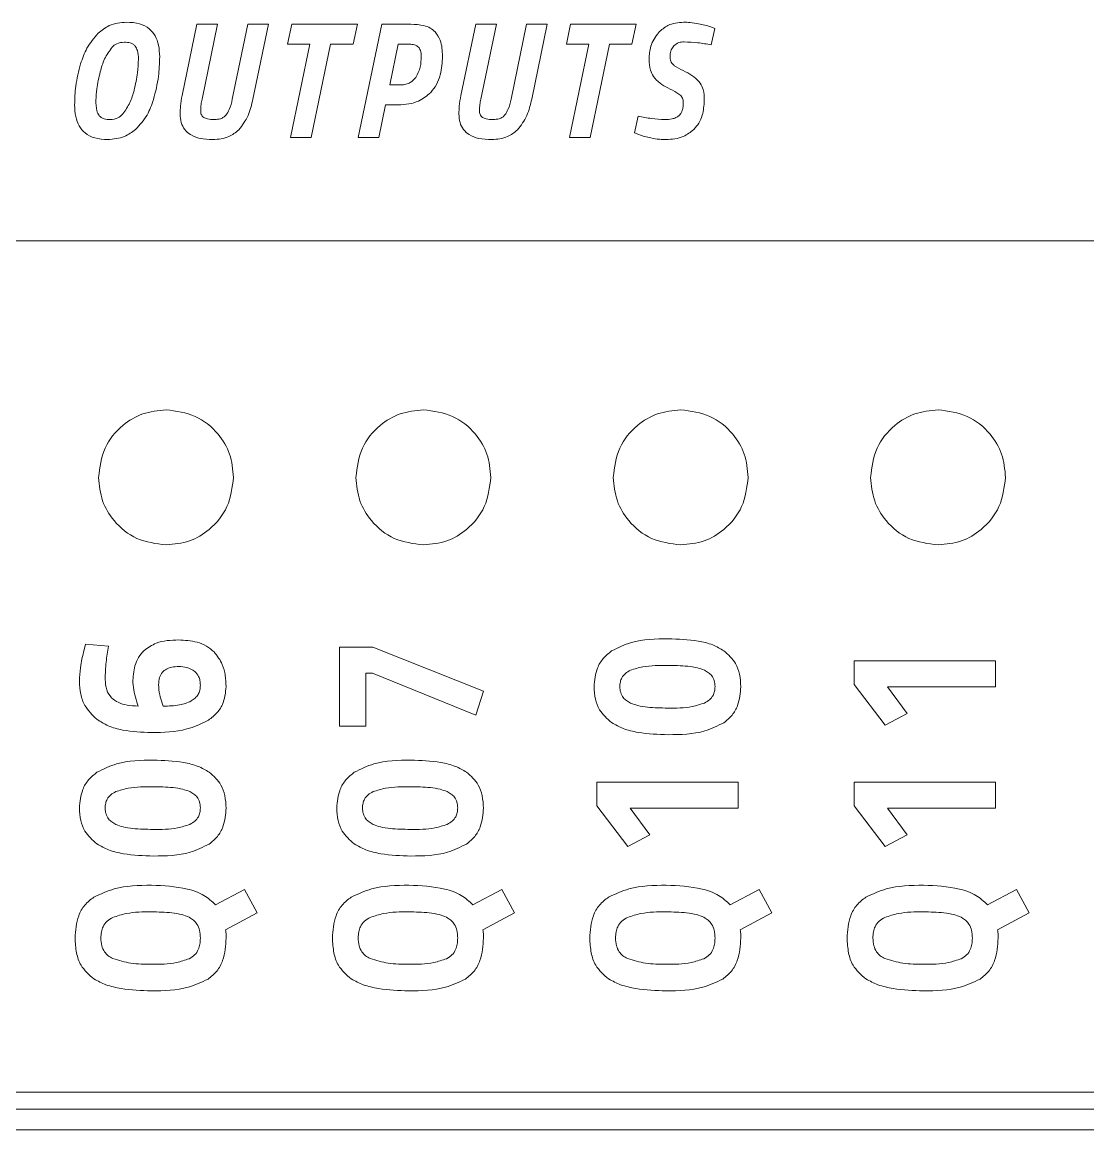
# Model space of a CAD drawing. Header units: millimetres. Extents: x 32696 to 36207, y 16706 to 17911.
# Drawn here: x 34933.97 to 34971.24, y 17438.07 to 17476.81 of the extents above; entities that cross this region are included whole.
import ezdxf

# ---------------------------------------------------------------- set-up
doc = ezdxf.new("R2010")
doc.units = ezdxf.units.MM
doc.header["$LTSCALE"] = 0.1
doc.layers.get('0').update_dxf_attribs({"lineweight": 20})

# ---------------------------------------------------------------- blocks, each defined once
blk = doc.blocks.new('CLP-XP352')
at = {"lineweight": 9}
for p, q in [((35102.096, 17364.622), (35101.876, 17363.568)), ((35102.402, 17364.622), (35102.096, 17364.622)), ((35102.171, 17363.514), (35102.402, 17364.622)), ((35102.849, 17364.622), (35102.619, 17363.514)), ((35103.155, 17364.622), (35102.849, 17364.622)), ((35102.925, 17363.514), (35103.155, 17364.622)), ((35103.501, 17364.622), (35103.439, 17364.326)), ((35104.472, 17364.622), (35103.501, 17364.622)), ((35104.41, 17364.326), (35104.472, 17364.622)), ((35104.831, 17364.622), (35104.483, 17362.943)), ((35105.265, 17364.622), (35104.831, 17364.622)), ((35106.223, 17364.622), (35106.003, 17363.568)), ((35106.529, 17364.622), (35106.223, 17364.622)), ((35106.298, 17363.514), (35106.529, 17364.622)), ((35106.976, 17364.622), (35106.746, 17363.514)), ((35107.282, 17364.622), (35106.976, 17364.622)), ((35107.052, 17363.514), (35107.282, 17364.622)), ((35107.628, 17364.622), (35107.566, 17364.326)), ((35108.599, 17364.622), (35107.628, 17364.622)), ((35108.537, 17364.326), (35108.599, 17364.622)), ((35109.765, 17364.558), (35109.702, 17364.583)), ((35109.709, 17364.316), (35109.765, 17364.558)), ((35103.439, 17364.326), (35103.769, 17364.326)), ((35103.769, 17364.326), (35103.483, 17362.943)), ((35103.789, 17362.943), (35104.075, 17364.326)), ((35104.075, 17364.326), (35104.41, 17364.326)), ((35105.075, 17364.326), (35104.951, 17363.724)), ((35105.243, 17364.326), (35105.075, 17364.326)), ((35107.566, 17364.326), (35107.896, 17364.326)), ((35107.896, 17364.326), (35107.61, 17362.943)), ((35107.916, 17362.943), (35108.202, 17364.326)), ((35108.202, 17364.326), (35108.537, 17364.326)), ((35104.951, 17363.724), (35105.117, 17363.724)), ((35104.789, 17362.943), (35104.888, 17363.427)), ((35104.888, 17363.427), (35105.077, 17363.427)), ((35108.627, 17363.259), (35108.576, 17363.015)), ((35108.576, 17363.015), (35108.639, 17362.988)), ((35103.483, 17362.943), (35103.789, 17362.943)), ((35104.483, 17362.943), (35104.789, 17362.943)), ((35107.61, 17362.943), (35107.916, 17362.943)), ((35056.784, 17361.414), (35144.454, 17361.414)), ((35100.448, 17355.447), (35100.426, 17355.361)), ((35100.785, 17355.414), (35100.448, 17355.447)), ((35104.699, 17355.4), (35104.204, 17355.4)), ((35104.204, 17355.4), (35104.204, 17354.23)), ((35106.338, 17354.748), (35104.699, 17355.4)), ((35113.92, 17355.197), (35111.824, 17355.197)), ((35111.824, 17355.197), (35111.824, 17354.848)), ((35113.92, 17354.815), (35113.92, 17355.197)), ((35104.595, 17355.017), (35104.696, 17355.017)), ((35104.595, 17354.23), (35104.595, 17355.017)), ((35104.696, 17355.017), (35106.223, 17354.394)), ((35111.824, 17354.848), (35112.284, 17354.244)), ((35112.611, 17354.419), (35112.319, 17354.815)), ((35112.319, 17354.815), (35113.92, 17354.815)), ((35106.223, 17354.394), (35106.338, 17354.748)), ((35101.207, 17354.588), (35101.226, 17354.529)), ((35101.582, 17354.574), (35101.597, 17354.527)), ((35112.284, 17354.244), (35112.611, 17354.419)), ((35104.204, 17354.23), (35104.595, 17354.23)), ((35110.11, 17353.401), (35108.014, 17353.401)), ((35108.014, 17353.401), (35108.014, 17353.052)), ((35110.11, 17353.019), (35110.11, 17353.401)), ((35113.92, 17353.401), (35111.824, 17353.401)), ((35111.824, 17353.401), (35111.824, 17353.052)), ((35113.92, 17353.019), (35113.92, 17353.401)), ((35108.014, 17353.052), (35108.474, 17352.448)), ((35108.801, 17352.622), (35108.509, 17353.019)), ((35108.509, 17353.019), (35110.11, 17353.019)), ((35111.824, 17353.052), (35112.284, 17352.448)), ((35112.611, 17352.622), (35112.319, 17353.019)), ((35112.319, 17353.019), (35113.92, 17353.019)), ((35108.474, 17352.448), (35108.801, 17352.622)), ((35112.284, 17352.448), (35112.611, 17352.622)), ((35102.798, 17351.816), (35102.372, 17351.586)), ((35102.985, 17351.467), (35102.798, 17351.816)), ((35106.608, 17351.816), (35106.182, 17351.586)), ((35106.795, 17351.467), (35106.608, 17351.816)), ((35110.418, 17351.816), (35109.992, 17351.586)), ((35110.605, 17351.467), (35110.418, 17351.816)), ((35114.228, 17351.816), (35113.802, 17351.586)), ((35114.415, 17351.467), (35114.228, 17351.816)), ((35102.518, 17351.217), (35102.985, 17351.467)), ((35106.328, 17351.217), (35106.795, 17351.467)), ((35110.138, 17351.217), (35110.605, 17351.467)), ((35113.948, 17351.217), (35114.415, 17351.467)), ((35055.784, 17348.814), (35145.454, 17348.814)), ((35226.644, 17348.564), (35018.544, 17348.564)), ((35226.922, 17348.256), (35018.266, 17348.256))]:
    blk.add_line(p, q, dxfattribs=at)
for points, knots in [([(35101.054, 17364.652), (35100.965, 17364.644), (35100.808, 17364.629), (35100.686, 17364.531), (35100.633, 17364.488)], [0, 0, 0, 0, 0.565453, 1, 1, 1, 1]), ([(35101.544, 17364.138), (35101.541, 17364.197), (35101.537, 17364.304), (35101.485, 17364.45), (35101.39, 17364.567), (35101.238, 17364.642), (35101.119, 17364.648), (35101.054, 17364.652)], [0, 0, 0, 0, 0.215377, 0.396918, 0.561128, 0.761501, 1, 1, 1, 1]), ([(35105.621, 17364.51), (35105.598, 17364.53), (35105.549, 17364.571), (35105.427, 17364.614), (35105.329, 17364.619), (35105.265, 17364.622)], [0, 0, 0, 0, 0.236016, 0.498861, 1, 1, 1, 1]), ([(35109.301, 17364.652), (35109.22, 17364.645), (35109.078, 17364.632), (35108.973, 17364.537), (35108.929, 17364.496)], [0, 0, 0, 0, 0.572263, 1, 1, 1, 1]), ([(35109.524, 17364.629), (35109.482, 17364.636), (35109.408, 17364.649), (35109.333, 17364.651), (35109.301, 17364.652)], [0, 0, 0, 0, 0.573509, 1, 1, 1, 1]), ([(35109.702, 17364.583), (35109.674, 17364.592), (35109.615, 17364.61), (35109.555, 17364.622), (35109.524, 17364.629)], [0, 0, 0, 0, 0.489211, 1, 1, 1, 1]), ([(35100.633, 17364.488), (35100.573, 17364.417), (35100.458, 17364.282), (35100.401, 17364.116), (35100.374, 17364.037)], [0, 0, 0, 0, 0.528747, 1, 1, 1, 1]), ([(35105.731, 17364.148), (35105.728, 17364.23), (35105.725, 17364.363), (35105.649, 17364.469), (35105.621, 17364.51)], [0, 0, 0, 0, 0.620061, 1, 1, 1, 1]), ([(35108.929, 17364.496), (35108.884, 17364.432), (35108.801, 17364.313), (35108.793, 17364.168), (35108.789, 17364.101)], [0, 0, 0, 0, 0.539277, 1, 1, 1, 1]), ([(35101.021, 17364.356), (35100.981, 17364.352), (35100.912, 17364.347), (35100.861, 17364.301), (35100.839, 17364.282)], [0, 0, 0, 0, 0.577654, 1, 1, 1, 1]), ([(35101.183, 17364.298), (35101.173, 17364.308), (35101.152, 17364.329), (35101.096, 17364.352), (35101.051, 17364.354), (35101.021, 17364.356)], [0, 0, 0, 0, 0.237408, 0.498343, 1, 1, 1, 1]), ([(35101.229, 17364.104), (35101.229, 17364.148), (35101.228, 17364.217), (35101.195, 17364.276), (35101.183, 17364.298)], [0, 0, 0, 0, 0.636266, 1, 1, 1, 1]), ([(35105.376, 17364.282), (35105.368, 17364.289), (35105.35, 17364.305), (35105.304, 17364.323), (35105.267, 17364.325), (35105.243, 17364.326)], [0, 0, 0, 0, 0.2366332, 0.4986688, 1, 1, 1, 1]), ([(35109.1, 17364.156), (35109.102, 17364.186), (35109.108, 17364.24), (35109.141, 17364.282), (35109.156, 17364.3)], [0, 0, 0, 0, 0.559755, 1, 1, 1, 1]), ([(35109.156, 17364.3), (35109.18, 17364.32), (35109.226, 17364.356), (35109.283, 17364.359), (35109.31, 17364.361)], [0, 0, 0, 0, 0.5345951, 1, 1, 1, 1]), ([(35109.31, 17364.361), (35109.377, 17364.357), (35109.511, 17364.351), (35109.643, 17364.328), (35109.709, 17364.316)], [0, 0, 0, 0, 0.5028, 1, 1, 1, 1]), ([(35100.839, 17364.282), (35100.799, 17364.225), (35100.719, 17364.113), (35100.682, 17363.981), (35100.664, 17363.915)], [0, 0, 0, 0, 0.504006, 1, 1, 1, 1]), ([(35101.453, 17363.508), (35101.482, 17363.621), (35101.536, 17363.828), (35101.541, 17364.042), (35101.544, 17364.138)], [0, 0, 0, 0, 0.547165, 1, 1, 1, 1]), ([(35105.336, 17363.833), (35105.362, 17363.883), (35105.412, 17363.98), (35105.415, 17364.089), (35105.416, 17364.143)], [0, 0, 0, 0, 0.508024, 1, 1, 1, 1]), ([(35105.416, 17364.143), (35105.415, 17364.174), (35105.414, 17364.224), (35105.386, 17364.266), (35105.376, 17364.282)], [0, 0, 0, 0, 0.618486, 1, 1, 1, 1]), ([(35105.557, 17363.611), (35105.587, 17363.649), (35105.649, 17363.726), (35105.718, 17363.91), (35105.726, 17364.055), (35105.731, 17364.148)], [0, 0, 0, 0, 0.248328, 0.514494, 1, 1, 1, 1]), ([(35109.135, 17364.033), (35109.129, 17364.042), (35109.116, 17364.059), (35109.102, 17364.101), (35109.101, 17364.134), (35109.1, 17364.156)], [0, 0, 0, 0, 0.233389, 0.496656, 1, 1, 1, 1]), ([(35100.374, 17364.037), (35100.345, 17363.927), (35100.293, 17363.727), (35100.288, 17363.52), (35100.285, 17363.427)], [0, 0, 0, 0, 0.550154, 1, 1, 1, 1]), ([(35101.166, 17363.645), (35101.186, 17363.731), (35101.222, 17363.882), (35101.227, 17364.037), (35101.229, 17364.104)], [0, 0, 0, 0, 0.569488, 1, 1, 1, 1]), ([(35108.789, 17364.101), (35108.791, 17364.047), (35108.794, 17363.956), (35108.837, 17363.878), (35108.854, 17363.847)], [0, 0, 0, 0, 0.607795, 1, 1, 1, 1]), ([(35109.33, 17363.916), (35109.283, 17363.94), (35109.223, 17363.97), (35109.159, 17364.011), (35109.142, 17364.027), (35109.135, 17364.033)], [0, 0, 0, 0, 0.6967077, 0.8745539, 1, 1, 1, 1]), ([(35100.664, 17363.915), (35100.643, 17363.831), (35100.61, 17363.694), (35100.602, 17363.553), (35100.6, 17363.498)], [0, 0, 0, 0, 0.607932, 1, 1, 1, 1]), ([(35105.117, 17363.724), (35105.141, 17363.725), (35105.189, 17363.728), (35105.27, 17363.76), (35105.311, 17363.805), (35105.336, 17363.833)], [0, 0, 0, 0, 0.29097, 0.562709, 1, 1, 1, 1]), ([(35108.854, 17363.847), (35108.885, 17363.812), (35108.947, 17363.744), (35109.028, 17363.7), (35109.069, 17363.679)], [0, 0, 0, 0, 0.506486, 1, 1, 1, 1]), ([(35109.548, 17363.749), (35109.518, 17363.783), (35109.455, 17363.852), (35109.372, 17363.895), (35109.33, 17363.916)], [0, 0, 0, 0, 0.492902, 1, 1, 1, 1]), ([(35100.999, 17363.294), (35101.037, 17363.348), (35101.112, 17363.456), (35101.148, 17363.582), (35101.166, 17363.645)], [0, 0, 0, 0, 0.5033182, 1, 1, 1, 1]), ([(35109.069, 17363.679), (35109.114, 17363.656), (35109.181, 17363.624), (35109.24, 17363.578), (35109.258, 17363.564)], [0, 0, 0, 0, 0.687676, 1, 1, 1, 1]), ([(35109.607, 17363.494), (35109.606, 17363.55), (35109.604, 17363.639), (35109.564, 17363.719), (35109.548, 17363.749)], [0, 0, 0, 0, 0.618516, 1, 1, 1, 1]), ([(35100.6, 17363.498), (35100.601, 17363.445), (35100.603, 17363.377), (35100.626, 17363.301), (35100.641, 17363.278), (35100.647, 17363.268)], [0, 0, 0, 0, 0.661361, 0.847683, 1, 1, 1, 1]), ([(35101.188, 17363.064), (35101.25, 17363.132), (35101.369, 17363.262), (35101.426, 17363.428), (35101.453, 17363.508)], [0, 0, 0, 0, 0.521748, 1, 1, 1, 1]), ([(35101.876, 17363.568), (35101.867, 17363.516), (35101.851, 17363.425), (35101.849, 17363.333), (35101.848, 17363.294)], [0, 0, 0, 0, 0.5777, 1, 1, 1, 1]), ([(35102.151, 17363.345), (35102.152, 17363.375), (35102.155, 17363.432), (35102.166, 17363.487), (35102.171, 17363.514)], [0, 0, 0, 0, 0.530038, 1, 1, 1, 1]), ([(35102.619, 17363.514), (35102.608, 17363.46), (35102.591, 17363.376), (35102.545, 17363.304), (35102.528, 17363.278)], [0, 0, 0, 0, 0.640304, 1, 1, 1, 1]), ([(35102.715, 17363.056), (35102.766, 17363.124), (35102.869, 17363.262), (35102.906, 17363.43), (35102.925, 17363.514)], [0, 0, 0, 0, 0.4989832, 1, 1, 1, 1]), ([(35105.077, 17363.427), (35105.182, 17363.435), (35105.363, 17363.448), (35105.5, 17363.563), (35105.557, 17363.611)], [0, 0, 0, 0, 0.583616, 1, 1, 1, 1]), ([(35106.003, 17363.568), (35105.994, 17363.516), (35105.978, 17363.425), (35105.975, 17363.333), (35105.974, 17363.294)], [0, 0, 0, 0, 0.5777, 1, 1, 1, 1]), ([(35106.278, 17363.345), (35106.279, 17363.375), (35106.282, 17363.432), (35106.293, 17363.487), (35106.298, 17363.514)], [0, 0, 0, 0, 0.530038, 1, 1, 1, 1]), ([(35106.746, 17363.514), (35106.735, 17363.46), (35106.718, 17363.376), (35106.671, 17363.304), (35106.655, 17363.278)], [0, 0, 0, 0, 0.640304, 1, 1, 1, 1]), ([(35106.842, 17363.056), (35106.893, 17363.124), (35106.996, 17363.262), (35107.033, 17363.43), (35107.052, 17363.514)], [0, 0, 0, 0, 0.498983, 1, 1, 1, 1]), ([(35109.258, 17363.564), (35109.265, 17363.557), (35109.278, 17363.541), (35109.294, 17363.503), (35109.296, 17363.474), (35109.297, 17363.454)], [0, 0, 0, 0, 0.255017, 0.521862, 1, 1, 1, 1]), ([(35109.453, 17363.064), (35109.48, 17363.095), (35109.534, 17363.156), (35109.595, 17363.303), (35109.602, 17363.419), (35109.607, 17363.494)], [0, 0, 0, 0, 0.2566044, 0.5238174, 1, 1, 1, 1]), ([(35100.285, 17363.427), (35100.288, 17363.369), (35100.292, 17363.261), (35100.344, 17363.115), (35100.439, 17362.999), (35100.591, 17362.924), (35100.71, 17362.917), (35100.775, 17362.914)], [0, 0, 0, 0, 0.215344, 0.396871, 0.561084, 0.761475, 1, 1, 1, 1]), ([(35102.197, 17363.24), (35102.189, 17363.246), (35102.173, 17363.259), (35102.154, 17363.295), (35102.152, 17363.325), (35102.151, 17363.345)], [0, 0, 0, 0, 0.250243, 0.511274, 1, 1, 1, 1]), ([(35106.324, 17363.24), (35106.316, 17363.246), (35106.3, 17363.259), (35106.281, 17363.295), (35106.279, 17363.325), (35106.278, 17363.345)], [0, 0, 0, 0, 0.250243, 0.511274, 1, 1, 1, 1]), ([(35109.297, 17363.454), (35109.296, 17363.431), (35109.295, 17363.389), (35109.28, 17363.334), (35109.258, 17363.293), (35109.24, 17363.275), (35109.23, 17363.266)], [0, 0, 0, 0, 0.333245, 0.616655, 0.814081, 1, 1, 1, 1]), ([(35100.647, 17363.268), (35100.657, 17363.258), (35100.679, 17363.237), (35100.735, 17363.214), (35100.78, 17363.212), (35100.809, 17363.21)], [0, 0, 0, 0, 0.2394276, 0.5011452, 1, 1, 1, 1]), ([(35100.809, 17363.21), (35100.85, 17363.214), (35100.922, 17363.222), (35100.975, 17363.272), (35100.999, 17363.294)], [0, 0, 0, 0, 0.558826, 1, 1, 1, 1]), ([(35101.848, 17363.294), (35101.85, 17363.25), (35101.855, 17363.169), (35101.909, 17363.058), (35102.006, 17362.973), (35102.153, 17362.921), (35102.267, 17362.916), (35102.331, 17362.914)], [0, 0, 0, 0, 0.185462, 0.348349, 0.510112, 0.728386, 1, 1, 1, 1]), ([(35102.356, 17363.21), (35102.32, 17363.21), (35102.265, 17363.21), (35102.214, 17363.232), (35102.197, 17363.24)], [0, 0, 0, 0, 0.651625, 1, 1, 1, 1]), ([(35102.528, 17363.278), (35102.516, 17363.266), (35102.493, 17363.243), (35102.434, 17363.215), (35102.387, 17363.212), (35102.356, 17363.21)], [0, 0, 0, 0, 0.258421, 0.524481, 1, 1, 1, 1]), ([(35105.974, 17363.294), (35105.977, 17363.25), (35105.982, 17363.169), (35106.036, 17363.058), (35106.133, 17362.973), (35106.28, 17362.921), (35106.394, 17362.916), (35106.458, 17362.914)], [0, 0, 0, 0, 0.1854615, 0.3483489, 0.5101125, 0.728386, 1, 1, 1, 1]), ([(35106.483, 17363.21), (35106.447, 17363.21), (35106.391, 17363.21), (35106.341, 17363.232), (35106.324, 17363.24)], [0, 0, 0, 0, 0.651625, 1, 1, 1, 1]), ([(35106.655, 17363.278), (35106.643, 17363.266), (35106.62, 17363.243), (35106.561, 17363.215), (35106.513, 17363.212), (35106.483, 17363.21)], [0, 0, 0, 0, 0.258421, 0.524481, 1, 1, 1, 1]), ([(35109.021, 17363.21), (35108.956, 17363.214), (35108.824, 17363.221), (35108.694, 17363.247), (35108.627, 17363.259)], [0, 0, 0, 0, 0.4898788, 1, 1, 1, 1]), ([(35109.23, 17363.266), (35109.216, 17363.256), (35109.186, 17363.235), (35109.115, 17363.214), (35109.058, 17363.212), (35109.021, 17363.21)], [0, 0, 0, 0, 0.230622, 0.494177, 1, 1, 1, 1]), ([(35100.775, 17362.914), (35100.861, 17362.921), (35101.013, 17362.935), (35101.135, 17363.025), (35101.188, 17363.064)], [0, 0, 0, 0, 0.5633731, 1, 1, 1, 1]), ([(35102.331, 17362.914), (35102.414, 17362.92), (35102.557, 17362.93), (35102.668, 17363.019), (35102.715, 17363.056)], [0, 0, 0, 0, 0.58026, 1, 1, 1, 1]), ([(35106.458, 17362.914), (35106.541, 17362.92), (35106.684, 17362.93), (35106.795, 17363.019), (35106.842, 17363.056)], [0, 0, 0, 0, 0.58026, 1, 1, 1, 1]), ([(35108.639, 17362.988), (35108.668, 17362.978), (35108.727, 17362.958), (35108.787, 17362.945), (35108.818, 17362.938)], [0, 0, 0, 0, 0.494929, 1, 1, 1, 1]), ([(35109.038, 17362.914), (35109.128, 17362.92), (35109.282, 17362.93), (35109.403, 17363.025), (35109.453, 17363.064)], [0, 0, 0, 0, 0.584265, 1, 1, 1, 1]), ([(35108.818, 17362.938), (35108.86, 17362.93), (35108.932, 17362.917), (35109.006, 17362.915), (35109.038, 17362.914)], [0, 0, 0, 0, 0.5751691, 1, 1, 1, 1]), ([(35100.639, 17357.914), (35100.658, 17358.063), (35100.696, 17358.356), (35100.963, 17358.681), (35101.289, 17358.878), (35101.521, 17358.902), (35101.639, 17358.914)], [0, 0, 0, 0, 0.283707, 0.557916, 0.775023, 1, 1, 1, 1]), ([(35101.639, 17358.914), (35101.788, 17358.894), (35102.081, 17358.856), (35102.406, 17358.589), (35102.603, 17358.263), (35102.627, 17358.032), (35102.639, 17357.914)], [0, 0, 0, 0, 0.283707, 0.557916, 0.775023, 1, 1, 1, 1]), ([(35104.449, 17357.914), (35104.468, 17358.063), (35104.506, 17358.356), (35104.773, 17358.681), (35105.099, 17358.878), (35105.331, 17358.902), (35105.449, 17358.914)], [0, 0, 0, 0, 0.283707, 0.557916, 0.775023, 1, 1, 1, 1]), ([(35105.449, 17358.914), (35105.598, 17358.894), (35105.891, 17358.856), (35106.216, 17358.589), (35106.413, 17358.263), (35106.437, 17358.032), (35106.449, 17357.914)], [0, 0, 0, 0, 0.283707, 0.557916, 0.775023, 1, 1, 1, 1]), ([(35108.259, 17357.914), (35108.278, 17358.063), (35108.316, 17358.356), (35108.583, 17358.681), (35108.909, 17358.878), (35109.141, 17358.902), (35109.259, 17358.914)], [0, 0, 0, 0, 0.283707, 0.557916, 0.775023, 1, 1, 1, 1]), ([(35109.259, 17358.914), (35109.408, 17358.894), (35109.701, 17358.856), (35110.026, 17358.589), (35110.223, 17358.263), (35110.247, 17358.032), (35110.259, 17357.914)], [0, 0, 0, 0, 0.283707, 0.557916, 0.775023, 1, 1, 1, 1]), ([(35112.069, 17357.914), (35112.088, 17358.063), (35112.126, 17358.356), (35112.393, 17358.681), (35112.719, 17358.878), (35112.951, 17358.902), (35113.069, 17358.914)], [0, 0, 0, 0, 0.283707, 0.557916, 0.775023, 1, 1, 1, 1]), ([(35113.069, 17358.914), (35113.218, 17358.894), (35113.511, 17358.856), (35113.836, 17358.589), (35114.033, 17358.263), (35114.057, 17358.032), (35114.069, 17357.914)], [0, 0, 0, 0, 0.283707, 0.557916, 0.775023, 1, 1, 1, 1]), ([(35101.639, 17356.914), (35101.49, 17356.933), (35101.197, 17356.971), (35100.871, 17357.238), (35100.674, 17357.564), (35100.651, 17357.796), (35100.639, 17357.914)], [0, 0, 0, 0, 0.283707, 0.557916, 0.775023, 1, 1, 1, 1]), ([(35102.639, 17357.914), (35102.619, 17357.765), (35102.581, 17357.472), (35102.314, 17357.146), (35101.988, 17356.949), (35101.757, 17356.926), (35101.639, 17356.914)], [0, 0, 0, 0, 0.283707, 0.557916, 0.775023, 1, 1, 1, 1]), ([(35105.449, 17356.914), (35105.3, 17356.933), (35105.007, 17356.971), (35104.681, 17357.238), (35104.484, 17357.564), (35104.461, 17357.796), (35104.449, 17357.914)], [0, 0, 0, 0, 0.283707, 0.557916, 0.775023, 1, 1, 1, 1]), ([(35106.449, 17357.914), (35106.429, 17357.765), (35106.391, 17357.472), (35106.124, 17357.146), (35105.798, 17356.949), (35105.567, 17356.926), (35105.449, 17356.914)], [0, 0, 0, 0, 0.283707, 0.557916, 0.775023, 1, 1, 1, 1]), ([(35109.259, 17356.914), (35109.11, 17356.933), (35108.817, 17356.971), (35108.491, 17357.238), (35108.294, 17357.564), (35108.271, 17357.796), (35108.259, 17357.914)], [0, 0, 0, 0, 0.283707, 0.557916, 0.775023, 1, 1, 1, 1]), ([(35110.259, 17357.914), (35110.239, 17357.765), (35110.201, 17357.472), (35109.934, 17357.146), (35109.608, 17356.949), (35109.377, 17356.926), (35109.259, 17356.914)], [0, 0, 0, 0, 0.283707, 0.557916, 0.775023, 1, 1, 1, 1]), ([(35113.069, 17356.914), (35112.92, 17356.933), (35112.627, 17356.971), (35112.301, 17357.238), (35112.104, 17357.564), (35112.081, 17357.796), (35112.069, 17357.914)], [0, 0, 0, 0, 0.283707, 0.557916, 0.775023, 1, 1, 1, 1]), ([(35114.069, 17357.914), (35114.049, 17357.765), (35114.011, 17357.472), (35113.744, 17357.146), (35113.418, 17356.949), (35113.187, 17356.926), (35113.069, 17356.914)], [0, 0, 0, 0, 0.283707, 0.557916, 0.775023, 1, 1, 1, 1]), ([(35101.824, 17355.508), (35101.709, 17355.504), (35101.522, 17355.498), (35101.37, 17355.391), (35101.312, 17355.35)], [0, 0, 0, 0, 0.614487, 1, 1, 1, 1]), ([(35102.35, 17355.331), (35102.314, 17355.361), (35102.239, 17355.424), (35102.059, 17355.495), (35101.917, 17355.503), (35101.824, 17355.508)], [0, 0, 0, 0, 0.24928, 0.515211, 1, 1, 1, 1]), ([(35109.073, 17355.525), (35108.886, 17355.523), (35108.593, 17355.519), (35108.332, 17355.392), (35108.236, 17355.346)], [0, 0, 0, 0, 0.635344, 1, 1, 1, 1]), ([(35109.899, 17355.347), (35109.844, 17355.378), (35109.725, 17355.447), (35109.444, 17355.512), (35109.221, 17355.52), (35109.073, 17355.525)], [0, 0, 0, 0, 0.217517, 0.479492, 1, 1, 1, 1]), ([(35100.426, 17355.361), (35100.403, 17355.273), (35100.365, 17355.12), (35100.359, 17354.964), (35100.356, 17354.898)], [0, 0, 0, 0, 0.580949, 1, 1, 1, 1]), ([(35100.737, 17354.923), (35100.74, 17355.009), (35100.746, 17355.173), (35100.772, 17355.336), (35100.785, 17355.414)], [0, 0, 0, 0, 0.520418, 1, 1, 1, 1]), ([(35101.312, 17355.35), (35101.283, 17355.318), (35101.225, 17355.251), (35101.159, 17355.09), (35101.151, 17354.962), (35101.147, 17354.879)], [0, 0, 0, 0, 0.250633, 0.516306, 1, 1, 1, 1]), ([(35102.528, 17354.816), (35102.522, 17354.93), (35102.511, 17355.121), (35102.396, 17355.27), (35102.35, 17355.331)], [0, 0, 0, 0, 0.597783, 1, 1, 1, 1]), ([(35108.236, 17355.346), (35108.192, 17355.31), (35108.105, 17355.24), (35107.997, 17355.059), (35107.984, 17354.91), (35107.976, 17354.815)], [0, 0, 0, 0, 0.275479, 0.542903, 1, 1, 1, 1]), ([(35110.148, 17354.815), (35110.144, 17354.877), (35110.138, 17354.995), (35110.069, 17355.192), (35109.963, 17355.289), (35109.899, 17355.347)], [0, 0, 0, 0, 0.304904, 0.579871, 1, 1, 1, 1]), ([(35101.826, 17355.114), (35101.792, 17355.113), (35101.73, 17355.11), (35101.645, 17355.082), (35101.578, 17355.03), (35101.533, 17354.947), (35101.53, 17354.881), (35101.528, 17354.845)], [0, 0, 0, 0, 0.2211766, 0.4064955, 0.5714628, 0.7683867, 1, 1, 1, 1]), ([(35102.063, 17355.042), (35102.025, 17355.065), (35101.952, 17355.11), (35101.867, 17355.113), (35101.826, 17355.114)], [0, 0, 0, 0, 0.51538, 1, 1, 1, 1]), ([(35109.063, 17355.131), (35108.94, 17355.131), (35108.753, 17355.132), (35108.575, 17355.078), (35108.514, 17355.059)], [0, 0, 0, 0, 0.6580317, 1, 1, 1, 1]), ([(35109.611, 17355.059), (35109.576, 17355.072), (35109.496, 17355.101), (35109.311, 17355.126), (35109.163, 17355.129), (35109.063, 17355.131)], [0, 0, 0, 0, 0.20023, 0.460667, 1, 1, 1, 1]), ([(35102.147, 17354.837), (35102.145, 17354.861), (35102.143, 17354.905), (35102.12, 17354.979), (35102.084, 17355.019), (35102.063, 17355.042)], [0, 0, 0, 0, 0.306858, 0.584268, 1, 1, 1, 1]), ([(35108.514, 17355.059), (35108.488, 17355.045), (35108.437, 17355.017), (35108.387, 17354.954), (35108.361, 17354.885), (35108.358, 17354.84), (35108.357, 17354.816)], [0, 0, 0, 0, 0.292413, 0.55813, 0.769655, 1, 1, 1, 1]), ([(35109.767, 17354.818), (35109.765, 17354.847), (35109.761, 17354.904), (35109.724, 17354.975), (35109.672, 17355.027), (35109.632, 17355.048), (35109.611, 17355.059)], [0, 0, 0, 0, 0.288903, 0.553829, 0.766744, 1, 1, 1, 1]), ([(35100.356, 17354.898), (35100.359, 17354.833), (35100.366, 17354.71), (35100.439, 17354.502), (35100.548, 17354.397), (35100.615, 17354.333)], [0, 0, 0, 0, 0.301678, 0.576602, 1, 1, 1, 1]), ([(35101.226, 17354.529), (35101.17, 17354.532), (35101.069, 17354.535), (35100.932, 17354.576), (35100.821, 17354.65), (35100.747, 17354.772), (35100.74, 17354.871), (35100.737, 17354.923)], [0, 0, 0, 0, 0.232284, 0.424944, 0.591549, 0.781857, 1, 1, 1, 1]), ([(35101.147, 17354.879), (35101.151, 17354.83), (35101.161, 17354.731), (35101.191, 17354.636), (35101.207, 17354.588)], [0, 0, 0, 0, 0.489165, 1, 1, 1, 1]), ([(35101.528, 17354.845), (35101.531, 17354.795), (35101.537, 17354.702), (35101.567, 17354.614), (35101.582, 17354.574)], [0, 0, 0, 0, 0.540764, 1, 1, 1, 1]), ([(35101.597, 17354.527), (35101.678, 17354.529), (35101.819, 17354.534), (35101.981, 17354.582), (35102.07, 17354.644), (35102.115, 17354.699), (35102.142, 17354.765), (35102.145, 17354.813), (35102.147, 17354.837)], [0, 0, 0, 0, 0.341306, 0.597849, 0.702956, 0.799871, 0.896286, 1, 1, 1, 1]), ([(35102.247, 17354.308), (35102.294, 17354.341), (35102.386, 17354.407), (35102.504, 17354.579), (35102.519, 17354.725), (35102.528, 17354.816)], [0, 0, 0, 0, 0.286488, 0.555081, 1, 1, 1, 1]), ([(35107.976, 17354.815), (35107.979, 17354.753), (35107.986, 17354.636), (35108.06, 17354.439), (35108.169, 17354.343), (35108.236, 17354.284)], [0, 0, 0, 0, 0.300764, 0.574255, 1, 1, 1, 1]), ([(35108.357, 17354.816), (35108.359, 17354.787), (35108.363, 17354.729), (35108.401, 17354.658), (35108.453, 17354.605), (35108.494, 17354.584), (35108.516, 17354.572)], [0, 0, 0, 0, 0.287559, 0.552203, 0.765697, 1, 1, 1, 1]), ([(35109.611, 17354.574), (35109.637, 17354.589), (35109.688, 17354.617), (35109.737, 17354.681), (35109.763, 17354.749), (35109.765, 17354.794), (35109.767, 17354.818)], [0, 0, 0, 0, 0.292816, 0.559186, 0.77068, 1, 1, 1, 1]), ([(35109.899, 17354.283), (35109.941, 17354.318), (35110.025, 17354.389), (35110.128, 17354.57), (35110.14, 17354.72), (35110.148, 17354.815)], [0, 0, 0, 0, 0.2706635, 0.5374366, 1, 1, 1, 1]), ([(35108.516, 17354.572), (35108.551, 17354.56), (35108.632, 17354.53), (35108.817, 17354.504), (35108.965, 17354.501), (35109.065, 17354.499)], [0, 0, 0, 0, 0.202241, 0.463134, 1, 1, 1, 1]), ([(35109.065, 17354.499), (35109.188, 17354.499), (35109.374, 17354.498), (35109.551, 17354.555), (35109.611, 17354.574)], [0, 0, 0, 0, 0.657967, 1, 1, 1, 1]), ([(35100.615, 17354.333), (35100.669, 17354.298), (35100.787, 17354.225), (35101.061, 17354.15), (35101.277, 17354.142), (35101.42, 17354.136)], [0, 0, 0, 0, 0.228778, 0.492641, 1, 1, 1, 1]), ([(35101.42, 17354.136), (35101.599, 17354.139), (35101.888, 17354.144), (35102.148, 17354.263), (35102.247, 17354.308)], [0, 0, 0, 0, 0.623238, 1, 1, 1, 1]), ([(35108.236, 17354.284), (35108.292, 17354.253), (35108.414, 17354.185), (35108.699, 17354.118), (35108.924, 17354.11), (35109.073, 17354.105)], [0, 0, 0, 0, 0.2206873, 0.4835354, 1, 1, 1, 1]), ([(35109.073, 17354.105), (35109.258, 17354.107), (35109.548, 17354.109), (35109.806, 17354.237), (35109.899, 17354.283)], [0, 0, 0, 0, 0.639398, 1, 1, 1, 1]), ([(35101.453, 17353.728), (35101.266, 17353.726), (35100.973, 17353.723), (35100.712, 17353.596), (35100.616, 17353.55)], [0, 0, 0, 0, 0.635344, 1, 1, 1, 1]), ([(35102.279, 17353.551), (35102.224, 17353.582), (35102.105, 17353.65), (35101.824, 17353.716), (35101.601, 17353.723), (35101.453, 17353.728)], [0, 0, 0, 0, 0.2175175, 0.4794922, 1, 1, 1, 1]), ([(35105.263, 17353.728), (35105.076, 17353.726), (35104.783, 17353.723), (35104.522, 17353.596), (35104.426, 17353.55)], [0, 0, 0, 0, 0.6353439, 1, 1, 1, 1]), ([(35106.089, 17353.551), (35106.034, 17353.582), (35105.915, 17353.65), (35105.634, 17353.716), (35105.411, 17353.723), (35105.263, 17353.728)], [0, 0, 0, 0, 0.217517, 0.479492, 1, 1, 1, 1]), ([(35100.616, 17353.55), (35100.572, 17353.514), (35100.485, 17353.444), (35100.377, 17353.263), (35100.364, 17353.113), (35100.356, 17353.019)], [0, 0, 0, 0, 0.275479, 0.542903, 1, 1, 1, 1]), ([(35102.528, 17353.019), (35102.524, 17353.081), (35102.518, 17353.199), (35102.449, 17353.395), (35102.343, 17353.492), (35102.279, 17353.551)], [0, 0, 0, 0, 0.304904, 0.579871, 1, 1, 1, 1]), ([(35104.426, 17353.55), (35104.382, 17353.514), (35104.295, 17353.444), (35104.187, 17353.263), (35104.174, 17353.113), (35104.166, 17353.019)], [0, 0, 0, 0, 0.275479, 0.542903, 1, 1, 1, 1]), ([(35106.338, 17353.019), (35106.334, 17353.081), (35106.328, 17353.199), (35106.259, 17353.395), (35106.153, 17353.492), (35106.089, 17353.551)], [0, 0, 0, 0, 0.304904, 0.579871, 1, 1, 1, 1]), ([(35101.443, 17353.335), (35101.32, 17353.335), (35101.133, 17353.336), (35100.955, 17353.281), (35100.894, 17353.263)], [0, 0, 0, 0, 0.658032, 1, 1, 1, 1]), ([(35101.991, 17353.263), (35101.956, 17353.275), (35101.876, 17353.305), (35101.691, 17353.33), (35101.543, 17353.333), (35101.443, 17353.335)], [0, 0, 0, 0, 0.20023, 0.460667, 1, 1, 1, 1]), ([(35105.253, 17353.335), (35105.13, 17353.335), (35104.943, 17353.336), (35104.765, 17353.281), (35104.704, 17353.263)], [0, 0, 0, 0, 0.658032, 1, 1, 1, 1]), ([(35105.801, 17353.263), (35105.766, 17353.275), (35105.686, 17353.305), (35105.501, 17353.33), (35105.353, 17353.333), (35105.253, 17353.335)], [0, 0, 0, 0, 0.20023, 0.460667, 1, 1, 1, 1]), ([(35100.894, 17353.263), (35100.868, 17353.248), (35100.817, 17353.221), (35100.767, 17353.158), (35100.741, 17353.089), (35100.738, 17353.044), (35100.737, 17353.02)], [0, 0, 0, 0, 0.292413, 0.55813, 0.769655, 1, 1, 1, 1]), ([(35102.147, 17353.022), (35102.145, 17353.051), (35102.141, 17353.108), (35102.104, 17353.179), (35102.052, 17353.23), (35102.012, 17353.252), (35101.991, 17353.263)], [0, 0, 0, 0, 0.288903, 0.553829, 0.766744, 1, 1, 1, 1]), ([(35104.704, 17353.263), (35104.678, 17353.248), (35104.627, 17353.221), (35104.577, 17353.158), (35104.551, 17353.089), (35104.548, 17353.044), (35104.547, 17353.02)], [0, 0, 0, 0, 0.292413, 0.55813, 0.769655, 1, 1, 1, 1]), ([(35105.957, 17353.022), (35105.955, 17353.051), (35105.951, 17353.108), (35105.914, 17353.179), (35105.862, 17353.23), (35105.822, 17353.252), (35105.801, 17353.263)], [0, 0, 0, 0, 0.288903, 0.553829, 0.766744, 1, 1, 1, 1]), ([(35100.356, 17353.019), (35100.359, 17352.957), (35100.366, 17352.84), (35100.44, 17352.643), (35100.549, 17352.547), (35100.616, 17352.488)], [0, 0, 0, 0, 0.300764, 0.574255, 1, 1, 1, 1]), ([(35100.737, 17353.02), (35100.739, 17352.99), (35100.743, 17352.933), (35100.781, 17352.862), (35100.833, 17352.809), (35100.874, 17352.788), (35100.896, 17352.776)], [0, 0, 0, 0, 0.287559, 0.552203, 0.765697, 1, 1, 1, 1]), ([(35101.991, 17352.778), (35102.017, 17352.793), (35102.068, 17352.821), (35102.117, 17352.884), (35102.143, 17352.953), (35102.145, 17352.998), (35102.147, 17353.022)], [0, 0, 0, 0, 0.292816, 0.559186, 0.77068, 1, 1, 1, 1]), ([(35102.279, 17352.487), (35102.321, 17352.522), (35102.405, 17352.593), (35102.508, 17352.774), (35102.52, 17352.924), (35102.528, 17353.019)], [0, 0, 0, 0, 0.270664, 0.537437, 1, 1, 1, 1]), ([(35104.166, 17353.019), (35104.169, 17352.957), (35104.176, 17352.84), (35104.25, 17352.643), (35104.359, 17352.547), (35104.426, 17352.488)], [0, 0, 0, 0, 0.300764, 0.574255, 1, 1, 1, 1]), ([(35104.547, 17353.02), (35104.549, 17352.99), (35104.553, 17352.933), (35104.591, 17352.862), (35104.643, 17352.809), (35104.684, 17352.788), (35104.706, 17352.776)], [0, 0, 0, 0, 0.2875587, 0.5522027, 0.7656972, 1, 1, 1, 1]), ([(35105.801, 17352.778), (35105.827, 17352.793), (35105.878, 17352.821), (35105.927, 17352.884), (35105.953, 17352.953), (35105.955, 17352.998), (35105.957, 17353.022)], [0, 0, 0, 0, 0.292816, 0.559186, 0.77068, 1, 1, 1, 1]), ([(35106.089, 17352.487), (35106.131, 17352.522), (35106.215, 17352.593), (35106.318, 17352.774), (35106.33, 17352.924), (35106.338, 17353.019)], [0, 0, 0, 0, 0.270664, 0.537437, 1, 1, 1, 1]), ([(35100.896, 17352.776), (35100.931, 17352.763), (35101.012, 17352.734), (35101.197, 17352.708), (35101.345, 17352.705), (35101.445, 17352.703)], [0, 0, 0, 0, 0.202241, 0.463134, 1, 1, 1, 1]), ([(35101.445, 17352.703), (35101.568, 17352.702), (35101.754, 17352.702), (35101.931, 17352.758), (35101.991, 17352.778)], [0, 0, 0, 0, 0.657967, 1, 1, 1, 1]), ([(35104.706, 17352.776), (35104.741, 17352.763), (35104.822, 17352.734), (35105.007, 17352.708), (35105.155, 17352.705), (35105.255, 17352.703)], [0, 0, 0, 0, 0.202241, 0.463134, 1, 1, 1, 1]), ([(35105.255, 17352.703), (35105.378, 17352.702), (35105.564, 17352.702), (35105.741, 17352.758), (35105.801, 17352.778)], [0, 0, 0, 0, 0.657967, 1, 1, 1, 1]), ([(35100.616, 17352.488), (35100.672, 17352.457), (35100.794, 17352.388), (35101.079, 17352.322), (35101.304, 17352.314), (35101.453, 17352.309)], [0, 0, 0, 0, 0.220687, 0.483535, 1, 1, 1, 1]), ([(35101.453, 17352.309), (35101.638, 17352.311), (35101.928, 17352.313), (35102.186, 17352.441), (35102.279, 17352.487)], [0, 0, 0, 0, 0.639398, 1, 1, 1, 1]), ([(35104.426, 17352.488), (35104.482, 17352.457), (35104.604, 17352.388), (35104.889, 17352.322), (35105.114, 17352.314), (35105.263, 17352.309)], [0, 0, 0, 0, 0.2206873, 0.4835354, 1, 1, 1, 1]), ([(35105.263, 17352.309), (35105.448, 17352.311), (35105.738, 17352.313), (35105.996, 17352.441), (35106.089, 17352.487)], [0, 0, 0, 0, 0.639398, 1, 1, 1, 1]), ([(35101.423, 17351.877), (35101.235, 17351.874), (35100.938, 17351.87), (35100.67, 17351.747), (35100.57, 17351.701)], [0, 0, 0, 0, 0.629824, 1, 1, 1, 1]), ([(35102.372, 17351.586), (35102.317, 17351.637), (35102.197, 17351.747), (35101.867, 17351.858), (35101.601, 17351.87), (35101.423, 17351.877)], [0, 0, 0, 0, 0.218354, 0.476102, 1, 1, 1, 1]), ([(35105.233, 17351.877), (35105.045, 17351.874), (35104.748, 17351.87), (35104.48, 17351.747), (35104.38, 17351.701)], [0, 0, 0, 0, 0.629824, 1, 1, 1, 1]), ([(35106.182, 17351.586), (35106.127, 17351.637), (35106.007, 17351.747), (35105.677, 17351.858), (35105.411, 17351.87), (35105.233, 17351.877)], [0, 0, 0, 0, 0.218354, 0.476102, 1, 1, 1, 1]), ([(35109.043, 17351.877), (35108.855, 17351.874), (35108.558, 17351.87), (35108.29, 17351.747), (35108.19, 17351.701)], [0, 0, 0, 0, 0.629824, 1, 1, 1, 1]), ([(35109.992, 17351.586), (35109.937, 17351.637), (35109.817, 17351.747), (35109.487, 17351.858), (35109.221, 17351.87), (35109.043, 17351.877)], [0, 0, 0, 0, 0.218354, 0.476102, 1, 1, 1, 1]), ([(35112.853, 17351.877), (35112.665, 17351.874), (35112.368, 17351.87), (35112.1, 17351.747), (35112, 17351.701)], [0, 0, 0, 0, 0.629824, 1, 1, 1, 1]), ([(35113.802, 17351.586), (35113.747, 17351.637), (35113.627, 17351.747), (35113.297, 17351.858), (35113.031, 17351.87), (35112.853, 17351.877)], [0, 0, 0, 0, 0.218354, 0.476102, 1, 1, 1, 1]), ([(35100.57, 17351.701), (35100.523, 17351.664), (35100.426, 17351.59), (35100.312, 17351.381), (35100.3, 17351.207), (35100.292, 17351.095)], [0, 0, 0, 0, 0.257406, 0.519792, 1, 1, 1, 1]), ([(35104.38, 17351.701), (35104.333, 17351.664), (35104.236, 17351.59), (35104.122, 17351.381), (35104.11, 17351.207), (35104.102, 17351.095)], [0, 0, 0, 0, 0.257406, 0.519792, 1, 1, 1, 1]), ([(35108.19, 17351.701), (35108.143, 17351.664), (35108.046, 17351.59), (35107.932, 17351.381), (35107.92, 17351.207), (35107.912, 17351.095)], [0, 0, 0, 0, 0.2574056, 0.5197918, 1, 1, 1, 1]), ([(35112, 17351.701), (35111.953, 17351.664), (35111.856, 17351.59), (35111.742, 17351.381), (35111.73, 17351.207), (35111.722, 17351.095)], [0, 0, 0, 0, 0.257406, 0.519792, 1, 1, 1, 1]), ([(35100.851, 17351.4), (35100.821, 17351.383), (35100.762, 17351.35), (35100.706, 17351.27), (35100.678, 17351.184), (35100.675, 17351.126), (35100.673, 17351.095)], [0, 0, 0, 0, 0.275728, 0.5377628, 0.7560314, 1, 1, 1, 1]), ([(35101.423, 17351.483), (35101.297, 17351.483), (35101.102, 17351.482), (35100.917, 17351.422), (35100.851, 17351.4)], [0, 0, 0, 0, 0.644734, 1, 1, 1, 1]), ([(35101.982, 17351.402), (35101.945, 17351.416), (35101.863, 17351.449), (35101.674, 17351.478), (35101.524, 17351.481), (35101.423, 17351.483)], [0, 0, 0, 0, 0.206215, 0.467692, 1, 1, 1, 1]), ([(35102.147, 17351.095), (35102.145, 17351.134), (35102.141, 17351.206), (35102.103, 17351.297), (35102.048, 17351.363), (35102.004, 17351.388), (35101.982, 17351.402)], [0, 0, 0, 0, 0.313657, 0.585735, 0.789005, 1, 1, 1, 1]), ([(35104.661, 17351.4), (35104.631, 17351.383), (35104.572, 17351.35), (35104.516, 17351.27), (35104.488, 17351.184), (35104.485, 17351.126), (35104.483, 17351.095)], [0, 0, 0, 0, 0.275728, 0.537763, 0.756031, 1, 1, 1, 1]), ([(35105.233, 17351.483), (35105.107, 17351.483), (35104.912, 17351.482), (35104.727, 17351.422), (35104.661, 17351.4)], [0, 0, 0, 0, 0.644734, 1, 1, 1, 1]), ([(35105.792, 17351.402), (35105.755, 17351.416), (35105.673, 17351.449), (35105.484, 17351.478), (35105.334, 17351.481), (35105.233, 17351.483)], [0, 0, 0, 0, 0.206215, 0.467692, 1, 1, 1, 1]), ([(35105.957, 17351.095), (35105.955, 17351.134), (35105.951, 17351.206), (35105.913, 17351.297), (35105.858, 17351.363), (35105.814, 17351.388), (35105.792, 17351.402)], [0, 0, 0, 0, 0.313657, 0.585735, 0.789005, 1, 1, 1, 1]), ([(35108.471, 17351.4), (35108.441, 17351.383), (35108.382, 17351.35), (35108.326, 17351.27), (35108.298, 17351.184), (35108.295, 17351.126), (35108.293, 17351.095)], [0, 0, 0, 0, 0.275728, 0.537763, 0.756031, 1, 1, 1, 1]), ([(35109.043, 17351.483), (35108.917, 17351.483), (35108.722, 17351.482), (35108.537, 17351.422), (35108.471, 17351.4)], [0, 0, 0, 0, 0.644734, 1, 1, 1, 1]), ([(35109.602, 17351.402), (35109.565, 17351.416), (35109.483, 17351.449), (35109.294, 17351.478), (35109.144, 17351.481), (35109.043, 17351.483)], [0, 0, 0, 0, 0.206215, 0.467692, 1, 1, 1, 1]), ([(35109.767, 17351.095), (35109.765, 17351.134), (35109.761, 17351.206), (35109.723, 17351.297), (35109.668, 17351.363), (35109.624, 17351.388), (35109.602, 17351.402)], [0, 0, 0, 0, 0.313657, 0.585735, 0.789005, 1, 1, 1, 1]), ([(35112.281, 17351.4), (35112.251, 17351.383), (35112.192, 17351.35), (35112.136, 17351.27), (35112.108, 17351.184), (35112.105, 17351.126), (35112.103, 17351.095)], [0, 0, 0, 0, 0.275728, 0.537763, 0.756031, 1, 1, 1, 1]), ([(35112.853, 17351.483), (35112.727, 17351.483), (35112.532, 17351.482), (35112.347, 17351.422), (35112.281, 17351.4)], [0, 0, 0, 0, 0.644734, 1, 1, 1, 1]), ([(35113.412, 17351.402), (35113.375, 17351.416), (35113.293, 17351.449), (35113.104, 17351.478), (35112.954, 17351.481), (35112.853, 17351.483)], [0, 0, 0, 0, 0.206215, 0.467692, 1, 1, 1, 1]), ([(35113.577, 17351.095), (35113.575, 17351.134), (35113.571, 17351.206), (35113.533, 17351.297), (35113.478, 17351.363), (35113.434, 17351.388), (35113.412, 17351.402)], [0, 0, 0, 0, 0.313657, 0.585735, 0.789005, 1, 1, 1, 1]), ([(35102.528, 17351.095), (35102.528, 17351.124), (35102.529, 17351.165), (35102.521, 17351.205), (35102.518, 17351.217)], [0, 0, 0, 0, 0.691083, 1, 1, 1, 1]), ([(35106.338, 17351.095), (35106.338, 17351.124), (35106.339, 17351.165), (35106.331, 17351.205), (35106.328, 17351.217)], [0, 0, 0, 0, 0.691083, 1, 1, 1, 1]), ([(35110.148, 17351.095), (35110.148, 17351.124), (35110.149, 17351.165), (35110.141, 17351.205), (35110.138, 17351.217)], [0, 0, 0, 0, 0.691083, 1, 1, 1, 1]), ([(35113.958, 17351.095), (35113.958, 17351.124), (35113.959, 17351.165), (35113.951, 17351.205), (35113.948, 17351.217)], [0, 0, 0, 0, 0.691083, 1, 1, 1, 1]), ([(35100.292, 17351.095), (35100.296, 17351.021), (35100.303, 17350.884), (35100.377, 17350.657), (35100.498, 17350.552), (35100.57, 17350.49)], [0, 0, 0, 0, 0.319851, 0.597302, 1, 1, 1, 1]), ([(35100.673, 17351.095), (35100.676, 17351.057), (35100.68, 17350.985), (35100.721, 17350.894), (35100.78, 17350.829), (35100.827, 17350.804), (35100.851, 17350.79)], [0, 0, 0, 0, 0.30514, 0.574296, 0.780775, 1, 1, 1, 1]), ([(35101.982, 17350.789), (35102.01, 17350.806), (35102.066, 17350.84), (35102.117, 17350.92), (35102.143, 17351.006), (35102.145, 17351.064), (35102.147, 17351.095)], [0, 0, 0, 0, 0.266107, 0.526735, 0.748976, 1, 1, 1, 1]), ([(35102.261, 17350.488), (35102.307, 17350.525), (35102.4, 17350.599), (35102.509, 17350.81), (35102.52, 17350.983), (35102.528, 17351.095)], [0, 0, 0, 0, 0.2529577, 0.5147587, 1, 1, 1, 1]), ([(35104.102, 17351.095), (35104.106, 17351.021), (35104.113, 17350.884), (35104.187, 17350.657), (35104.308, 17350.552), (35104.38, 17350.49)], [0, 0, 0, 0, 0.319851, 0.597302, 1, 1, 1, 1]), ([(35104.483, 17351.095), (35104.486, 17351.057), (35104.49, 17350.985), (35104.531, 17350.894), (35104.59, 17350.829), (35104.637, 17350.804), (35104.661, 17350.79)], [0, 0, 0, 0, 0.30514, 0.574296, 0.780775, 1, 1, 1, 1]), ([(35105.792, 17350.789), (35105.82, 17350.806), (35105.876, 17350.84), (35105.927, 17350.92), (35105.953, 17351.006), (35105.955, 17351.064), (35105.957, 17351.095)], [0, 0, 0, 0, 0.266107, 0.526735, 0.748976, 1, 1, 1, 1]), ([(35106.071, 17350.488), (35106.117, 17350.525), (35106.21, 17350.599), (35106.319, 17350.81), (35106.33, 17350.983), (35106.338, 17351.095)], [0, 0, 0, 0, 0.252958, 0.514759, 1, 1, 1, 1]), ([(35107.912, 17351.095), (35107.916, 17351.021), (35107.923, 17350.884), (35107.997, 17350.657), (35108.118, 17350.552), (35108.19, 17350.49)], [0, 0, 0, 0, 0.319851, 0.597302, 1, 1, 1, 1]), ([(35108.293, 17351.095), (35108.296, 17351.057), (35108.3, 17350.985), (35108.341, 17350.894), (35108.4, 17350.829), (35108.447, 17350.804), (35108.471, 17350.79)], [0, 0, 0, 0, 0.30514, 0.574296, 0.780775, 1, 1, 1, 1]), ([(35109.602, 17350.789), (35109.63, 17350.806), (35109.686, 17350.84), (35109.737, 17350.92), (35109.763, 17351.006), (35109.765, 17351.064), (35109.767, 17351.095)], [0, 0, 0, 0, 0.266107, 0.526735, 0.748976, 1, 1, 1, 1]), ([(35109.881, 17350.488), (35109.927, 17350.525), (35110.02, 17350.599), (35110.129, 17350.81), (35110.14, 17350.983), (35110.148, 17351.095)], [0, 0, 0, 0, 0.252958, 0.514759, 1, 1, 1, 1]), ([(35111.722, 17351.095), (35111.726, 17351.021), (35111.733, 17350.884), (35111.807, 17350.657), (35111.928, 17350.552), (35112, 17350.49)], [0, 0, 0, 0, 0.319851, 0.597302, 1, 1, 1, 1]), ([(35112.103, 17351.095), (35112.106, 17351.057), (35112.11, 17350.985), (35112.151, 17350.894), (35112.21, 17350.829), (35112.257, 17350.804), (35112.281, 17350.79)], [0, 0, 0, 0, 0.30514, 0.574296, 0.780775, 1, 1, 1, 1]), ([(35113.412, 17350.789), (35113.44, 17350.806), (35113.496, 17350.84), (35113.547, 17350.92), (35113.573, 17351.006), (35113.575, 17351.064), (35113.577, 17351.095)], [0, 0, 0, 0, 0.266107, 0.526735, 0.748976, 1, 1, 1, 1]), ([(35113.691, 17350.488), (35113.737, 17350.525), (35113.83, 17350.599), (35113.939, 17350.81), (35113.95, 17350.983), (35113.958, 17351.095)], [0, 0, 0, 0, 0.252958, 0.514759, 1, 1, 1, 1]), ([(35100.851, 17350.79), (35100.94, 17350.764), (35101.126, 17350.708), (35101.32, 17350.708), (35101.423, 17350.707)], [0, 0, 0, 0, 0.47402, 1, 1, 1, 1]), ([(35101.423, 17350.707), (35101.547, 17350.707), (35101.739, 17350.707), (35101.919, 17350.768), (35101.982, 17350.789)], [0, 0, 0, 0, 0.651813, 1, 1, 1, 1]), ([(35104.661, 17350.79), (35104.75, 17350.764), (35104.936, 17350.708), (35105.13, 17350.708), (35105.233, 17350.707)], [0, 0, 0, 0, 0.47402, 1, 1, 1, 1]), ([(35105.233, 17350.707), (35105.357, 17350.707), (35105.549, 17350.707), (35105.729, 17350.768), (35105.792, 17350.789)], [0, 0, 0, 0, 0.651813, 1, 1, 1, 1]), ([(35108.471, 17350.79), (35108.56, 17350.764), (35108.746, 17350.708), (35108.94, 17350.708), (35109.043, 17350.707)], [0, 0, 0, 0, 0.47402, 1, 1, 1, 1]), ([(35109.043, 17350.707), (35109.167, 17350.707), (35109.359, 17350.707), (35109.539, 17350.768), (35109.602, 17350.789)], [0, 0, 0, 0, 0.651813, 1, 1, 1, 1]), ([(35112.281, 17350.79), (35112.37, 17350.764), (35112.556, 17350.708), (35112.75, 17350.708), (35112.853, 17350.707)], [0, 0, 0, 0, 0.47402, 1, 1, 1, 1]), ([(35112.853, 17350.707), (35112.977, 17350.707), (35113.169, 17350.707), (35113.349, 17350.768), (35113.412, 17350.789)], [0, 0, 0, 0, 0.651813, 1, 1, 1, 1]), ([(35100.57, 17350.49), (35100.629, 17350.459), (35100.756, 17350.392), (35101.045, 17350.327), (35101.272, 17350.319), (35101.421, 17350.314)], [0, 0, 0, 0, 0.2251594, 0.4894352, 1, 1, 1, 1]), ([(35101.421, 17350.314), (35101.607, 17350.316), (35101.901, 17350.319), (35102.164, 17350.443), (35102.261, 17350.488)], [0, 0, 0, 0, 0.6333567, 1, 1, 1, 1]), ([(35104.38, 17350.49), (35104.439, 17350.459), (35104.566, 17350.392), (35104.855, 17350.327), (35105.082, 17350.319), (35105.231, 17350.314)], [0, 0, 0, 0, 0.225159, 0.489435, 1, 1, 1, 1]), ([(35105.231, 17350.314), (35105.417, 17350.316), (35105.711, 17350.319), (35105.974, 17350.443), (35106.071, 17350.488)], [0, 0, 0, 0, 0.633357, 1, 1, 1, 1]), ([(35108.19, 17350.49), (35108.249, 17350.459), (35108.376, 17350.392), (35108.665, 17350.327), (35108.892, 17350.319), (35109.041, 17350.314)], [0, 0, 0, 0, 0.225159, 0.489435, 1, 1, 1, 1]), ([(35109.041, 17350.314), (35109.227, 17350.316), (35109.521, 17350.319), (35109.784, 17350.443), (35109.881, 17350.488)], [0, 0, 0, 0, 0.633357, 1, 1, 1, 1]), ([(35112, 17350.49), (35112.059, 17350.459), (35112.186, 17350.392), (35112.475, 17350.327), (35112.702, 17350.319), (35112.851, 17350.314)], [0, 0, 0, 0, 0.225159, 0.489435, 1, 1, 1, 1]), ([(35112.851, 17350.314), (35113.037, 17350.316), (35113.331, 17350.319), (35113.594, 17350.443), (35113.691, 17350.488)], [0, 0, 0, 0, 0.633357, 1, 1, 1, 1])]:
    blk.add_open_spline(points, degree=3, knots=knots, dxfattribs=at)

msp = doc.modelspace()

# ---------------------------------------------------------------- block references
at = {"xscale": 2.3625, "yscale": 2.3625, "zscale": 2.3625}
msp.add_blockref('CLP-XP352', (-47988.622, -23547.183), dxfattribs=at)

doc.saveas('drawing.dxf')
